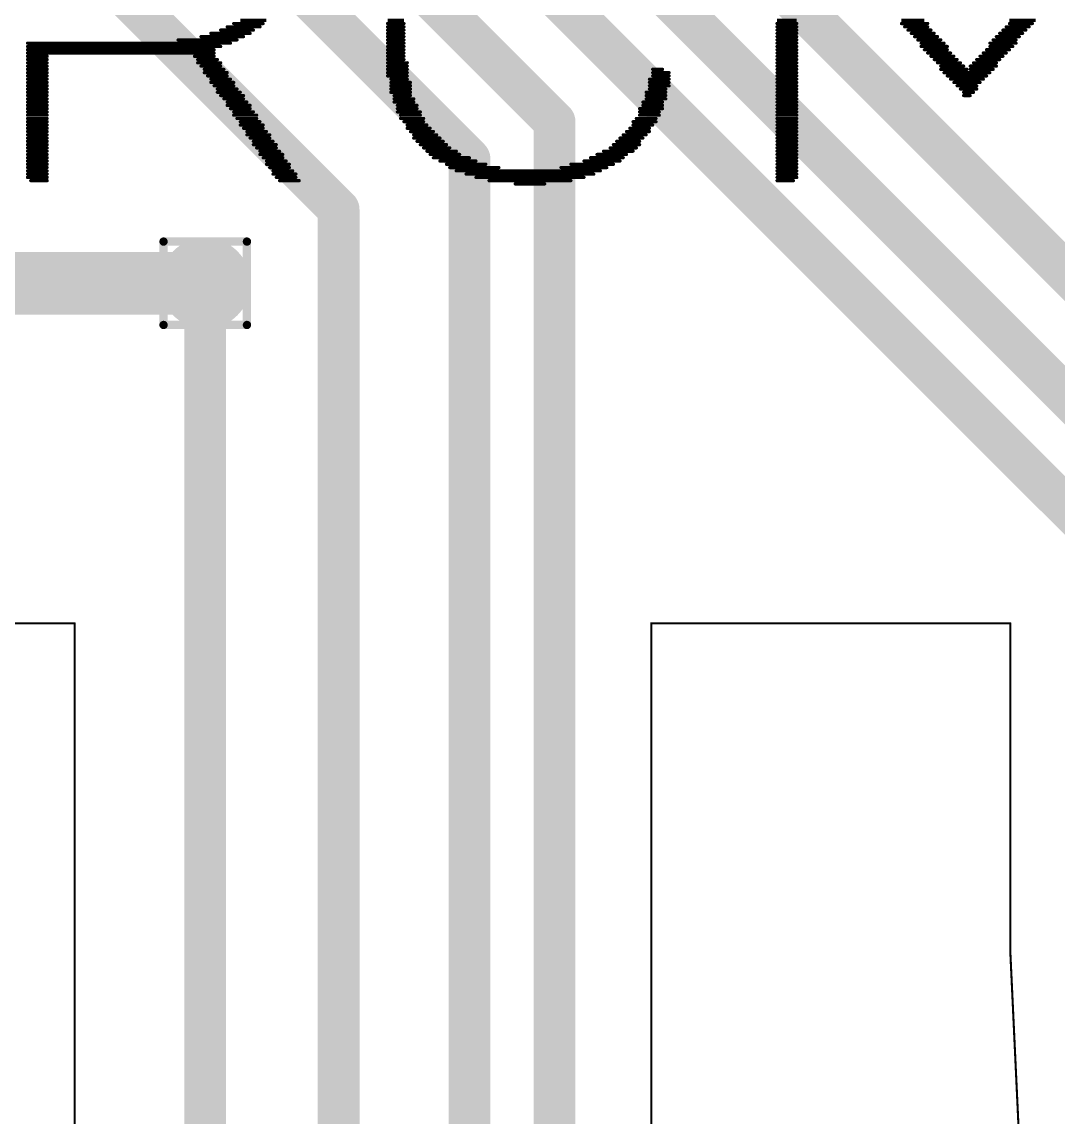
# Model space of a CAD drawing. Header units: millimetres. Extents: x 0 to 19.1, y 0 to 5.1.
# Drawn here: x 3.719 to 3.9675, y 3.235 to 3.4977 of the extents above; entities that cross this region are included whole.
import ezdxf

# ---------------------------------------------------------------- set-up
doc = ezdxf.new("R2010")
doc.units = ezdxf.units.MM
doc.header["$MEASUREMENT"] = 0
for name, color, linetype in [('BottomLayer', 5, 'Continuous'), ('BottomSolder', 6, 'Continuous'), ('DrillDrawing', 1, 'Continuous'), ('Mechanical2', 216, 'Continuous'), ('TopLayer', 1, 'Continuous'), ('TopOverlay', 2, 'Continuous'), ('TopSolder', 216, 'Continuous'), ('ViaHoleLayer', 16, 'Continuous')]:
    doc.layers.add(name, color=color, linetype=linetype)

msp = doc.modelspace()

# ---------------------------------------------------------------- hatches: boundary and pattern name
at = {"layer": 'BottomLayer'}
h = msp.add_hatch(color=5, dxfattribs=at)
edge = h.paths.add_edge_path()
edge.add_arc((3.763, 3.435), 0.00689, 0, 360)
at = {"layer": 'BottomSolder'}
h = msp.add_hatch(color=6, dxfattribs=at)
edge = h.paths.add_edge_path()
edge.add_arc((3.763, 3.435), 0.01089, 0, 360)
at = {"layer": 'TopLayer'}
h = msp.add_hatch(color=1, dxfattribs=at)
edge = h.paths.add_edge_path()
edge.add_arc((3.763, 3.435), 0.00689, 0, 360)
at = {"layer": 'TopSolder'}
h = msp.add_hatch(color=216, dxfattribs=at)
edge = h.paths.add_edge_path()
edge.add_arc((3.763, 3.435), 0.01089, 0, 360)
at = {"layer": 'ViaHoleLayer'}
h = msp.add_hatch(color=16, dxfattribs=at)
edge = h.paths.add_edge_path()
edge.add_arc((3.763, 3.435), 0.00394, 0, 360)

# ---------------------------------------------------------------- linework, layer by layer
at = {"layer": 'BottomLayer', "const_width": 0.01}
for points in [[(3.77719, 3.6298), (4.056, 3.351)], [(3.69845, 3.62204), (3.8468, 3.4737)], [(3.7571, 3.6203), (4.033, 3.3444)], [(3.73782, 3.61307), (4.008, 3.3429)], [(3.67954, 3.61166), (3.8264, 3.4648)], [(3.65908, 3.58861), (3.795, 3.4527)], [(3.8468, 3.18795), (3.8468, 3.4737)], [(3.8264, 3.16735), (3.8264, 3.4648)], [(3.795, 3.18672), (3.795, 3.4527)], [(3.763, 3.14999), (3.763, 3.434)]]:
    msp.add_lwpolyline(points, dxfattribs=at)
at = {"layer": 'BottomLayer', "const_width": 0.005}
for points in [[(3.8443, 3.4737, 1), (3.8493, 3.4737, 1)], [(3.8443, 3.4737, 1), (3.8493, 3.4737, 1)], [(3.8239, 3.4648, 1), (3.8289, 3.4648, 1)], [(3.8239, 3.4648, 1), (3.8289, 3.4648, 1)], [(3.7925, 3.4527, 1), (3.7975, 3.4527, 1)], [(3.7925, 3.4527, 1), (3.7975, 3.4527, 1)], [(3.7605, 3.434, 1), (3.7655, 3.434, 1)]]:
    msp.add_lwpolyline(points, format="xyb", close=True, dxfattribs=at)
at = {"layer": 'DrillDrawing', "const_width": 0.002}
for points in [[(3.753, 3.445), (3.773, 3.445)], [(3.753, 3.425), (3.753, 3.445)], [(3.773, 3.425), (3.773, 3.445)], [(3.753, 3.425), (3.773, 3.425)]]:
    msp.add_lwpolyline(points, dxfattribs=at)
at = {"layer": 'DrillDrawing', "const_width": 0.001}
for points in [[(3.7525, 3.445, 1), (3.7535, 3.445, 1)], [(3.7525, 3.445, 1), (3.7535, 3.445, 1)], [(3.7725, 3.445, 1), (3.7735, 3.445, 1)], [(3.7725, 3.445, 1), (3.7735, 3.445, 1)], [(3.7525, 3.425, 1), (3.7535, 3.425, 1)], [(3.7525, 3.425, 1), (3.7535, 3.425, 1)], [(3.7725, 3.425, 1), (3.7735, 3.425, 1)], [(3.7725, 3.425, 1), (3.7735, 3.425, 1)]]:
    msp.add_lwpolyline(points, format="xyb", close=True, dxfattribs=at)
at = {"layer": 'Mechanical2', "const_width": 0.0005}
for points in [[(3.64556, 3.35346), (3.73166, 3.35346)], [(3.73166, 3.19626), (3.73166, 3.35346)], [(3.86997, 3.35346), (3.95607, 3.35346)], [(3.86997, 3.19626), (3.86997, 3.35346)], [(3.95607, 3.275), (3.95607, 3.35346)]]:
    msp.add_lwpolyline(points, dxfattribs=at)
at = {"layer": 'Mechanical2', "const_width": 0.00025}
for points in [[(3.73154, 3.35346, 1), (3.73179, 3.35346, 1)], [(3.73154, 3.35346, 1), (3.73179, 3.35346, 1)], [(3.86984, 3.35346, 1), (3.87009, 3.35346, 1)], [(3.86984, 3.35346, 1), (3.87009, 3.35346, 1)], [(3.95595, 3.35346, 1), (3.9562, 3.35346, 1)], [(3.95595, 3.35346, 1), (3.9562, 3.35346, 1)], [(3.95595, 3.275, 1), (3.9562, 3.275, 1)], [(3.95595, 3.275, 1), (3.9562, 3.275, 1)]]:
    msp.add_lwpolyline(points, format="xyb", close=True, dxfattribs=at)
at = {"layer": 'Mechanical2', "const_width": 0.0005}
msp.add_lwpolyline([(5.05741, 1.97984, -0.36771), (3.95607, 3.275)], format="xyb", dxfattribs=at)
at = {"layer": 'TopLayer'}
for points, const_width in [([(3.543, 3.435), (3.763, 3.435)], 0.015), ([(3.76195, 3.43403), (3.76297, 3.43403)], 0.01)]:
    msp.add_lwpolyline(points, dxfattribs=dict(at, const_width=const_width))
for points, const_width in [([(3.75925, 3.435, 1), (3.76675, 3.435, 1)], 0.0075), ([(3.75945, 3.43403, 1), (3.76445, 3.43403, 1)], 0.005), ([(3.76047, 3.43403, 1), (3.76547, 3.43403, 1)], 0.005)]:
    msp.add_lwpolyline(points, format="xyb", close=True, dxfattribs=dict(at, const_width=const_width))
at = {"layer": 'TopOverlay', "const_width": 0.000785}
for points in [[(3.76826, 3.49651), (3.77611, 3.49651)], [(3.76983, 3.4973), (3.7769, 3.4973)], [(3.7714, 3.49808), (3.77768, 3.49808)], [(3.80673, 3.49808), (3.81065, 3.49808)], [(3.80673, 3.4973), (3.81065, 3.4973)], [(3.80673, 3.49651), (3.81065, 3.49651)], [(3.90015, 3.49808), (3.90486, 3.49808)], [(3.90015, 3.4973), (3.90486, 3.4973)], [(3.90015, 3.49651), (3.90486, 3.49651)], [(3.92998, 3.49808), (3.93548, 3.49808)], [(3.92998, 3.4973), (3.93626, 3.4973)], [(3.93077, 3.49651), (3.93626, 3.49651)], [(3.9551, 3.49651), (3.9606, 3.49651)], [(3.95589, 3.49808), (3.96217, 3.49808)], [(3.95589, 3.4973), (3.96138, 3.4973)], [(3.75649, 3.49337), (3.77062, 3.49337)], [(3.76198, 3.49416), (3.77219, 3.49416)], [(3.76434, 3.49494), (3.77376, 3.49494)], [(3.76669, 3.49573), (3.77454, 3.49573)], [(3.80673, 3.49573), (3.81065, 3.49573)], [(3.80673, 3.49494), (3.81065, 3.49494)], [(3.80673, 3.49416), (3.81065, 3.49416)], [(3.80673, 3.49337), (3.81065, 3.49337)], [(3.90015, 3.49573), (3.90486, 3.49573)], [(3.90015, 3.49494), (3.90486, 3.49494)], [(3.90015, 3.49416), (3.90486, 3.49416)], [(3.90015, 3.49337), (3.90486, 3.49337)], [(3.93155, 3.49573), (3.93705, 3.49573)], [(3.93234, 3.49494), (3.93783, 3.49494)], [(3.93312, 3.49416), (3.93862, 3.49416)], [(3.93391, 3.49337), (3.9394, 3.49337)], [(3.95196, 3.49337), (3.95746, 3.49337)], [(3.95275, 3.49416), (3.95824, 3.49416)], [(3.95353, 3.49494), (3.95903, 3.49494)], [(3.95432, 3.49573), (3.95981, 3.49573)], [(3.72037, 3.49259), (3.76905, 3.49259)], [(3.72037, 3.4918), (3.76669, 3.4918)], [(3.72037, 3.49102), (3.76512, 3.49102)], [(3.80673, 3.49259), (3.81065, 3.49259)], [(3.80673, 3.4918), (3.81065, 3.4918)], [(3.80673, 3.49102), (3.81065, 3.49102)], [(3.90015, 3.49259), (3.90486, 3.49259)], [(3.90015, 3.4918), (3.90486, 3.4918)], [(3.90015, 3.49102), (3.90486, 3.49102)], [(3.93469, 3.49259), (3.94019, 3.49259)], [(3.93469, 3.4918), (3.94097, 3.4918)], [(3.93548, 3.49102), (3.94097, 3.49102)], [(3.95039, 3.49102), (3.95589, 3.49102)], [(3.95118, 3.49259), (3.95746, 3.49259)], [(3.95118, 3.4918), (3.95667, 3.4918)], [(3.72037, 3.49023), (3.76512, 3.49023)], [(3.72037, 3.48945), (3.72508, 3.48945)], [(3.72037, 3.48866), (3.72508, 3.48866)], [(3.76041, 3.48945), (3.76512, 3.48945)], [(3.7612, 3.48866), (3.76591, 3.48866)], [(3.80673, 3.49023), (3.81065, 3.49023)], [(3.80673, 3.48945), (3.81065, 3.48945)], [(3.80673, 3.48866), (3.81065, 3.48866)], [(3.90015, 3.49023), (3.90486, 3.49023)], [(3.90015, 3.48945), (3.90486, 3.48945)], [(3.90015, 3.48866), (3.90486, 3.48866)], [(3.93626, 3.49023), (3.94176, 3.49023)], [(3.93705, 3.48945), (3.94254, 3.48945)], [(3.93783, 3.48866), (3.94333, 3.48866)], [(3.94804, 3.48866), (3.95353, 3.48866)], [(3.94882, 3.48945), (3.95432, 3.48945)], [(3.94961, 3.49023), (3.9551, 3.49023)], [(3.72037, 3.48788), (3.72508, 3.48788)], [(3.72037, 3.48709), (3.72508, 3.48709)], [(3.72037, 3.48631), (3.72508, 3.48631)], [(3.72037, 3.48552), (3.72508, 3.48552)], [(3.7612, 3.48788), (3.76669, 3.48788)], [(3.76198, 3.48709), (3.76669, 3.48709)], [(3.76277, 3.48631), (3.76748, 3.48631)], [(3.76277, 3.48552), (3.76826, 3.48552)], [(3.80673, 3.48788), (3.81144, 3.48788)], [(3.80673, 3.48709), (3.81144, 3.48709)], [(3.80673, 3.48631), (3.81144, 3.48631)], [(3.80673, 3.48552), (3.81144, 3.48552)], [(3.87032, 3.48631), (3.87267, 3.48631)], [(3.87032, 3.48552), (3.87424, 3.48552)], [(3.90015, 3.48788), (3.90486, 3.48788)], [(3.90015, 3.48709), (3.90486, 3.48709)], [(3.90015, 3.48631), (3.90486, 3.48631)], [(3.90015, 3.48552), (3.90486, 3.48552)], [(3.93862, 3.48788), (3.94411, 3.48788)], [(3.9394, 3.48709), (3.9449, 3.48709)], [(3.9394, 3.48631), (3.94568, 3.48631)], [(3.94019, 3.48552), (3.95118, 3.48552)], [(3.94647, 3.48709), (3.95275, 3.48709)], [(3.94647, 3.48631), (3.95196, 3.48631)], [(3.94725, 3.48788), (3.95275, 3.48788)], [(3.72037, 3.48474), (3.72508, 3.48474)], [(3.72037, 3.48395), (3.72508, 3.48395)], [(3.72037, 3.48317), (3.72508, 3.48317)], [(3.76355, 3.48474), (3.76826, 3.48474)], [(3.76434, 3.48395), (3.76905, 3.48395)], [(3.76434, 3.48317), (3.76983, 3.48317)], [(3.80673, 3.48474), (3.81144, 3.48474)], [(3.80751, 3.48395), (3.81144, 3.48395)], [(3.80751, 3.48317), (3.81222, 3.48317)], [(3.86953, 3.48395), (3.87424, 3.48395)], [(3.86953, 3.48317), (3.87424, 3.48317)], [(3.87032, 3.48474), (3.87424, 3.48474)], [(3.90015, 3.48474), (3.90486, 3.48474)], [(3.90015, 3.48395), (3.90486, 3.48395)], [(3.90015, 3.48317), (3.90486, 3.48317)], [(3.94097, 3.48474), (3.95039, 3.48474)], [(3.94176, 3.48395), (3.94961, 3.48395)], [(3.94254, 3.48317), (3.94882, 3.48317)], [(3.72037, 3.48238), (3.72508, 3.48238)], [(3.72037, 3.4816), (3.72508, 3.4816)], [(3.72037, 3.48081), (3.72508, 3.48081)], [(3.76512, 3.48238), (3.76983, 3.48238)], [(3.76591, 3.4816), (3.77062, 3.4816)], [(3.76591, 3.48081), (3.7714, 3.48081)], [(3.80751, 3.48238), (3.81222, 3.48238)], [(3.80751, 3.4816), (3.81222, 3.4816)], [(3.80751, 3.48081), (3.81222, 3.48081)], [(3.86875, 3.48081), (3.87346, 3.48081)], [(3.86953, 3.48238), (3.87424, 3.48238)], [(3.86953, 3.4816), (3.87346, 3.4816)], [(3.90015, 3.48238), (3.90486, 3.48238)], [(3.90015, 3.4816), (3.90486, 3.4816)], [(3.90015, 3.48081), (3.90486, 3.48081)], [(3.94333, 3.48238), (3.94804, 3.48238)], [(3.94411, 3.4816), (3.94804, 3.4816)], [(3.9449, 3.48081), (3.94725, 3.48081)], [(3.72037, 3.48003), (3.72508, 3.48003)], [(3.72037, 3.47924), (3.72508, 3.47924)], [(3.72037, 3.47846), (3.72508, 3.47846)], [(3.72037, 3.47767), (3.72508, 3.47767)], [(3.76669, 3.48003), (3.77219, 3.48003)], [(3.76748, 3.47924), (3.77219, 3.47924)], [(3.76826, 3.47846), (3.77297, 3.47846)], [(3.76826, 3.47767), (3.77376, 3.47767)], [(3.8083, 3.48003), (3.81222, 3.48003)], [(3.8083, 3.47924), (3.81301, 3.47924)], [(3.8083, 3.47846), (3.81301, 3.47846)], [(3.80908, 3.47767), (3.81379, 3.47767)], [(3.86796, 3.47846), (3.87267, 3.47846)], [(3.86796, 3.47767), (3.87267, 3.47767)], [(3.86875, 3.48003), (3.87346, 3.48003)], [(3.86875, 3.47924), (3.87346, 3.47924)], [(3.90015, 3.48003), (3.90486, 3.48003)], [(3.90015, 3.47924), (3.90486, 3.47924)], [(3.90015, 3.47846), (3.90486, 3.47846)], [(3.90015, 3.47767), (3.90486, 3.47767)], [(3.9449, 3.48003), (3.94647, 3.48003)], [(3.72037, 3.47689), (3.72508, 3.47689)], [(3.72037, 3.4761), (3.72508, 3.4761)], [(3.72037, 3.47532), (3.72508, 3.47532)], [(3.76905, 3.47689), (3.77376, 3.47689)], [(3.76983, 3.4761), (3.77454, 3.4761)], [(3.76983, 3.47532), (3.77533, 3.47532)], [(3.80908, 3.47689), (3.81379, 3.47689)], [(3.80908, 3.4761), (3.81458, 3.4761)], [(3.80987, 3.47532), (3.81458, 3.47532)], [(3.86718, 3.47689), (3.87267, 3.47689)], [(3.86718, 3.4761), (3.87189, 3.4761)], [(3.86718, 3.47532), (3.87189, 3.47532)], [(3.90015, 3.47689), (3.90486, 3.47689)], [(3.90015, 3.4761), (3.90486, 3.4761)], [(3.90015, 3.47532), (3.90486, 3.47532)], [(3.72037, 3.47453), (3.72508, 3.47453)], [(3.72037, 3.47375), (3.72508, 3.47375)], [(3.72037, 3.47296), (3.72508, 3.47296)], [(3.77062, 3.47453), (3.77533, 3.47453)], [(3.7714, 3.47375), (3.77611, 3.47375)], [(3.7714, 3.47296), (3.7769, 3.47296)], [(3.80987, 3.47453), (3.81536, 3.47453)], [(3.81065, 3.47375), (3.81536, 3.47375)], [(3.81144, 3.47296), (3.81615, 3.47296)], [(3.86561, 3.47375), (3.8711, 3.47375)], [(3.86561, 3.47296), (3.87032, 3.47296)], [(3.86639, 3.47453), (3.8711, 3.47453)], [(3.90015, 3.47453), (3.90486, 3.47453)], [(3.90015, 3.47375), (3.90486, 3.47375)], [(3.90015, 3.47296), (3.90486, 3.47296)], [(3.72037, 3.47218), (3.72508, 3.47218)], [(3.72037, 3.47139), (3.72508, 3.47139)], [(3.72037, 3.47061), (3.72508, 3.47061)], [(3.72037, 3.46982), (3.72508, 3.46982)], [(3.77219, 3.47218), (3.7769, 3.47218)], [(3.77297, 3.47139), (3.77768, 3.47139)], [(3.77297, 3.47061), (3.77847, 3.47061)], [(3.77376, 3.46982), (3.77847, 3.46982)], [(3.81144, 3.47218), (3.81693, 3.47218)], [(3.81222, 3.47139), (3.81772, 3.47139)], [(3.81301, 3.47061), (3.81851, 3.47061)], [(3.81301, 3.46982), (3.81929, 3.46982)], [(3.86247, 3.46982), (3.86796, 3.46982)], [(3.86325, 3.47061), (3.86875, 3.47061)], [(3.86404, 3.47139), (3.86953, 3.47139)], [(3.86482, 3.47218), (3.86953, 3.47218)], [(3.90015, 3.47218), (3.90486, 3.47218)], [(3.90015, 3.47139), (3.90486, 3.47139)], [(3.90015, 3.47061), (3.90486, 3.47061)], [(3.90015, 3.46982), (3.90486, 3.46982)], [(3.72037, 3.46904), (3.72508, 3.46904)], [(3.72037, 3.46825), (3.72508, 3.46825)], [(3.72037, 3.46747), (3.72508, 3.46747)], [(3.77454, 3.46904), (3.77925, 3.46904)], [(3.77454, 3.46825), (3.78004, 3.46825)], [(3.77533, 3.46747), (3.78004, 3.46747)], [(3.81379, 3.46904), (3.82008, 3.46904)], [(3.81458, 3.46825), (3.82086, 3.46825)], [(3.81536, 3.46747), (3.82165, 3.46747)], [(3.86011, 3.46747), (3.86639, 3.46747)], [(3.8609, 3.46825), (3.86718, 3.46825)], [(3.86168, 3.46904), (3.86718, 3.46904)], [(3.90015, 3.46904), (3.90486, 3.46904)], [(3.90015, 3.46825), (3.90486, 3.46825)], [(3.90015, 3.46747), (3.90486, 3.46747)], [(3.72037, 3.46668), (3.72508, 3.46668)], [(3.72037, 3.4659), (3.72508, 3.4659)], [(3.72037, 3.46511), (3.72508, 3.46511)], [(3.77611, 3.46668), (3.78082, 3.46668)], [(3.77611, 3.4659), (3.78161, 3.4659)], [(3.7769, 3.46511), (3.78161, 3.46511)], [(3.81615, 3.46668), (3.82322, 3.46668)], [(3.81693, 3.4659), (3.824, 3.4659)], [(3.81772, 3.46511), (3.82636, 3.46511)], [(3.8554, 3.46511), (3.86325, 3.46511)], [(3.85697, 3.4659), (3.86404, 3.4659)], [(3.85854, 3.46668), (3.86561, 3.46668)], [(3.90015, 3.46668), (3.90486, 3.46668)], [(3.90015, 3.4659), (3.90486, 3.4659)], [(3.90015, 3.46511), (3.90486, 3.46511)], [(3.72037, 3.46433), (3.72508, 3.46433)], [(3.72037, 3.46354), (3.72508, 3.46354)], [(3.72037, 3.46276), (3.72508, 3.46276)], [(3.72037, 3.46197), (3.72508, 3.46197)], [(3.77768, 3.46433), (3.78239, 3.46433)], [(3.77768, 3.46354), (3.78318, 3.46354)], [(3.77847, 3.46276), (3.78318, 3.46276)], [(3.77925, 3.46197), (3.78396, 3.46197)], [(3.81929, 3.46433), (3.82793, 3.46433)], [(3.82086, 3.46354), (3.83028, 3.46354)], [(3.82165, 3.46276), (3.83342, 3.46276)], [(3.82322, 3.46197), (3.85776, 3.46197)], [(3.84834, 3.46276), (3.85933, 3.46276)], [(3.85069, 3.46354), (3.8609, 3.46354)], [(3.85383, 3.46433), (3.86247, 3.46433)], [(3.90015, 3.46433), (3.90486, 3.46433)], [(3.90015, 3.46354), (3.90486, 3.46354)], [(3.90015, 3.46276), (3.90486, 3.46276)], [(3.90015, 3.46197), (3.90486, 3.46197)], [(3.72037, 3.46119), (3.72508, 3.46119)], [(3.72037, 3.4604), (3.72508, 3.4604)], [(3.72116, 3.45962), (3.72508, 3.45962)], [(3.77925, 3.46119), (3.78475, 3.46119)], [(3.78004, 3.4604), (3.78475, 3.4604)], [(3.78082, 3.45962), (3.78553, 3.45962)], [(3.82557, 3.46119), (3.85619, 3.46119)], [(3.82793, 3.4604), (3.85383, 3.4604)], [(3.83107, 3.45962), (3.85069, 3.45962)], [(3.90015, 3.46119), (3.90486, 3.46119)], [(3.90015, 3.4604), (3.90486, 3.4604)], [(3.90015, 3.45962), (3.90407, 3.45962)], [(3.83735, 3.45883), (3.84441, 3.45883)]]:
    msp.add_lwpolyline(points, dxfattribs=at)
at = {"layer": 'TopOverlay', "const_width": 0.000392}
for points in [[(3.76807, 3.49651, 1), (3.76846, 3.49651, 1)], [(3.76964, 3.4973, 1), (3.77003, 3.4973, 1)], [(3.77592, 3.49651, 1), (3.77631, 3.49651, 1)], [(3.7767, 3.4973, 1), (3.77709, 3.4973, 1)], [(3.80653, 3.4973, 1), (3.80693, 3.4973, 1)], [(3.80653, 3.49651, 1), (3.80693, 3.49651, 1)], [(3.81046, 3.4973, 1), (3.81085, 3.4973, 1)], [(3.81046, 3.49651, 1), (3.81085, 3.49651, 1)], [(3.89995, 3.4973, 1), (3.90035, 3.4973, 1)], [(3.89995, 3.49651, 1), (3.90035, 3.49651, 1)], [(3.90466, 3.4973, 1), (3.90506, 3.4973, 1)], [(3.90466, 3.49651, 1), (3.90506, 3.49651, 1)], [(3.92979, 3.4973, 1), (3.93018, 3.4973, 1)], [(3.93057, 3.49651, 1), (3.93096, 3.49651, 1)], [(3.93607, 3.4973, 1), (3.93646, 3.4973, 1)], [(3.93607, 3.49651, 1), (3.93646, 3.49651, 1)], [(3.95491, 3.49651, 1), (3.9553, 3.49651, 1)], [(3.95569, 3.4973, 1), (3.95608, 3.4973, 1)], [(3.9604, 3.49651, 1), (3.96079, 3.49651, 1)], [(3.96119, 3.4973, 1), (3.96158, 3.4973, 1)], [(3.75629, 3.49337, 1), (3.75668, 3.49337, 1)], [(3.76179, 3.49416, 1), (3.76218, 3.49416, 1)], [(3.76414, 3.49494, 1), (3.76453, 3.49494, 1)], [(3.7665, 3.49573, 1), (3.76689, 3.49573, 1)], [(3.77042, 3.49337, 1), (3.77081, 3.49337, 1)], [(3.77199, 3.49416, 1), (3.77238, 3.49416, 1)], [(3.77356, 3.49494, 1), (3.77395, 3.49494, 1)], [(3.77435, 3.49573, 1), (3.77474, 3.49573, 1)], [(3.80653, 3.49573, 1), (3.80693, 3.49573, 1)], [(3.80653, 3.49494, 1), (3.80693, 3.49494, 1)], [(3.80653, 3.49416, 1), (3.80693, 3.49416, 1)], [(3.80653, 3.49337, 1), (3.80693, 3.49337, 1)], [(3.81046, 3.49573, 1), (3.81085, 3.49573, 1)], [(3.81046, 3.49494, 1), (3.81085, 3.49494, 1)], [(3.81046, 3.49416, 1), (3.81085, 3.49416, 1)], [(3.81046, 3.49337, 1), (3.81085, 3.49337, 1)], [(3.89995, 3.49573, 1), (3.90035, 3.49573, 1)], [(3.89995, 3.49494, 1), (3.90035, 3.49494, 1)], [(3.89995, 3.49416, 1), (3.90035, 3.49416, 1)], [(3.89995, 3.49337, 1), (3.90035, 3.49337, 1)], [(3.90466, 3.49573, 1), (3.90506, 3.49573, 1)], [(3.90466, 3.49494, 1), (3.90506, 3.49494, 1)], [(3.90466, 3.49416, 1), (3.90506, 3.49416, 1)], [(3.90466, 3.49337, 1), (3.90506, 3.49337, 1)], [(3.93136, 3.49573, 1), (3.93175, 3.49573, 1)], [(3.93214, 3.49494, 1), (3.93253, 3.49494, 1)], [(3.93293, 3.49416, 1), (3.93332, 3.49416, 1)], [(3.93371, 3.49337, 1), (3.9341, 3.49337, 1)], [(3.93685, 3.49573, 1), (3.93724, 3.49573, 1)], [(3.93764, 3.49494, 1), (3.93803, 3.49494, 1)], [(3.93842, 3.49416, 1), (3.93881, 3.49416, 1)], [(3.93921, 3.49337, 1), (3.9396, 3.49337, 1)], [(3.95177, 3.49337, 1), (3.95216, 3.49337, 1)], [(3.95255, 3.49416, 1), (3.95294, 3.49416, 1)], [(3.95334, 3.49494, 1), (3.95373, 3.49494, 1)], [(3.95412, 3.49573, 1), (3.95451, 3.49573, 1)], [(3.95726, 3.49337, 1), (3.95765, 3.49337, 1)], [(3.95805, 3.49416, 1), (3.95844, 3.49416, 1)], [(3.95883, 3.49494, 1), (3.95922, 3.49494, 1)], [(3.95962, 3.49573, 1), (3.96001, 3.49573, 1)], [(3.72018, 3.49259, 1), (3.72057, 3.49259, 1)], [(3.72018, 3.4918, 1), (3.72057, 3.4918, 1)], [(3.72018, 3.49102, 1), (3.72057, 3.49102, 1)], [(3.76493, 3.49102, 1), (3.76532, 3.49102, 1)], [(3.7665, 3.4918, 1), (3.76689, 3.4918, 1)], [(3.76885, 3.49259, 1), (3.76924, 3.49259, 1)], [(3.80653, 3.49259, 1), (3.80693, 3.49259, 1)], [(3.80653, 3.4918, 1), (3.80693, 3.4918, 1)], [(3.80653, 3.49102, 1), (3.80693, 3.49102, 1)], [(3.81046, 3.49259, 1), (3.81085, 3.49259, 1)], [(3.81046, 3.4918, 1), (3.81085, 3.4918, 1)], [(3.81046, 3.49102, 1), (3.81085, 3.49102, 1)], [(3.89995, 3.49259, 1), (3.90035, 3.49259, 1)], [(3.89995, 3.4918, 1), (3.90035, 3.4918, 1)], [(3.89995, 3.49102, 1), (3.90035, 3.49102, 1)], [(3.90466, 3.49259, 1), (3.90506, 3.49259, 1)], [(3.90466, 3.4918, 1), (3.90506, 3.4918, 1)], [(3.90466, 3.49102, 1), (3.90506, 3.49102, 1)], [(3.9345, 3.49259, 1), (3.93489, 3.49259, 1)], [(3.9345, 3.4918, 1), (3.93489, 3.4918, 1)], [(3.93528, 3.49102, 1), (3.93567, 3.49102, 1)], [(3.93999, 3.49259, 1), (3.94038, 3.49259, 1)], [(3.94078, 3.4918, 1), (3.94117, 3.4918, 1)], [(3.94078, 3.49102, 1), (3.94117, 3.49102, 1)], [(3.9502, 3.49102, 1), (3.95059, 3.49102, 1)], [(3.95098, 3.49259, 1), (3.95137, 3.49259, 1)], [(3.95098, 3.4918, 1), (3.95137, 3.4918, 1)], [(3.95569, 3.49102, 1), (3.95608, 3.49102, 1)], [(3.95648, 3.4918, 1), (3.95687, 3.4918, 1)], [(3.95726, 3.49259, 1), (3.95765, 3.49259, 1)], [(3.72018, 3.49023, 1), (3.72057, 3.49023, 1)], [(3.72018, 3.48945, 1), (3.72057, 3.48945, 1)], [(3.72018, 3.48866, 1), (3.72057, 3.48866, 1)], [(3.72489, 3.48945, 1), (3.72528, 3.48945, 1)], [(3.72489, 3.48866, 1), (3.72528, 3.48866, 1)], [(3.76022, 3.48945, 1), (3.76061, 3.48945, 1)], [(3.761, 3.48866, 1), (3.76139, 3.48866, 1)], [(3.76493, 3.49023, 1), (3.76532, 3.49023, 1)], [(3.76493, 3.48945, 1), (3.76532, 3.48945, 1)], [(3.76571, 3.48866, 1), (3.7661, 3.48866, 1)], [(3.80653, 3.49023, 1), (3.80693, 3.49023, 1)], [(3.80653, 3.48945, 1), (3.80693, 3.48945, 1)], [(3.80653, 3.48866, 1), (3.80693, 3.48866, 1)], [(3.81046, 3.49023, 1), (3.81085, 3.49023, 1)], [(3.81046, 3.48945, 1), (3.81085, 3.48945, 1)], [(3.81046, 3.48866, 1), (3.81085, 3.48866, 1)], [(3.89995, 3.49023, 1), (3.90035, 3.49023, 1)], [(3.89995, 3.48945, 1), (3.90035, 3.48945, 1)], [(3.89995, 3.48866, 1), (3.90035, 3.48866, 1)], [(3.90466, 3.49023, 1), (3.90506, 3.49023, 1)], [(3.90466, 3.48945, 1), (3.90506, 3.48945, 1)], [(3.90466, 3.48866, 1), (3.90506, 3.48866, 1)], [(3.93607, 3.49023, 1), (3.93646, 3.49023, 1)], [(3.93685, 3.48945, 1), (3.93724, 3.48945, 1)], [(3.93764, 3.48866, 1), (3.93803, 3.48866, 1)], [(3.94156, 3.49023, 1), (3.94195, 3.49023, 1)], [(3.94235, 3.48945, 1), (3.94274, 3.48945, 1)], [(3.94313, 3.48866, 1), (3.94352, 3.48866, 1)], [(3.94784, 3.48866, 1), (3.94823, 3.48866, 1)], [(3.94863, 3.48945, 1), (3.94902, 3.48945, 1)], [(3.94941, 3.49023, 1), (3.9498, 3.49023, 1)], [(3.95334, 3.48866, 1), (3.95373, 3.48866, 1)], [(3.95412, 3.48945, 1), (3.95451, 3.48945, 1)], [(3.95491, 3.49023, 1), (3.9553, 3.49023, 1)], [(3.72018, 3.48788, 1), (3.72057, 3.48788, 1)], [(3.72018, 3.48709, 1), (3.72057, 3.48709, 1)], [(3.72018, 3.48631, 1), (3.72057, 3.48631, 1)], [(3.72018, 3.48552, 1), (3.72057, 3.48552, 1)], [(3.72489, 3.48788, 1), (3.72528, 3.48788, 1)], [(3.72489, 3.48709, 1), (3.72528, 3.48709, 1)], [(3.72489, 3.48631, 1), (3.72528, 3.48631, 1)], [(3.72489, 3.48552, 1), (3.72528, 3.48552, 1)], [(3.761, 3.48788, 1), (3.76139, 3.48788, 1)], [(3.76179, 3.48709, 1), (3.76218, 3.48709, 1)], [(3.76257, 3.48631, 1), (3.76296, 3.48631, 1)], [(3.76257, 3.48552, 1), (3.76296, 3.48552, 1)], [(3.7665, 3.48788, 1), (3.76689, 3.48788, 1)], [(3.7665, 3.48709, 1), (3.76689, 3.48709, 1)], [(3.76728, 3.48631, 1), (3.76767, 3.48631, 1)], [(3.76807, 3.48552, 1), (3.76846, 3.48552, 1)], [(3.80653, 3.48788, 1), (3.80693, 3.48788, 1)], [(3.80653, 3.48709, 1), (3.80693, 3.48709, 1)], [(3.80653, 3.48631, 1), (3.80693, 3.48631, 1)], [(3.80653, 3.48552, 1), (3.80693, 3.48552, 1)], [(3.81124, 3.48788, 1), (3.81164, 3.48788, 1)], [(3.81124, 3.48709, 1), (3.81164, 3.48709, 1)], [(3.81124, 3.48631, 1), (3.81164, 3.48631, 1)], [(3.81124, 3.48552, 1), (3.81164, 3.48552, 1)], [(3.87012, 3.48631, 1), (3.87051, 3.48631, 1)], [(3.87012, 3.48552, 1), (3.87051, 3.48552, 1)], [(3.87248, 3.48631, 1), (3.87287, 3.48631, 1)], [(3.87405, 3.48552, 1), (3.87444, 3.48552, 1)], [(3.89995, 3.48788, 1), (3.90035, 3.48788, 1)], [(3.89995, 3.48709, 1), (3.90035, 3.48709, 1)], [(3.89995, 3.48631, 1), (3.90035, 3.48631, 1)], [(3.89995, 3.48552, 1), (3.90035, 3.48552, 1)], [(3.90466, 3.48788, 1), (3.90506, 3.48788, 1)], [(3.90466, 3.48709, 1), (3.90506, 3.48709, 1)], [(3.90466, 3.48631, 1), (3.90506, 3.48631, 1)], [(3.90466, 3.48552, 1), (3.90506, 3.48552, 1)], [(3.93842, 3.48788, 1), (3.93881, 3.48788, 1)], [(3.93921, 3.48709, 1), (3.9396, 3.48709, 1)], [(3.93921, 3.48631, 1), (3.9396, 3.48631, 1)], [(3.93999, 3.48552, 1), (3.94038, 3.48552, 1)], [(3.94392, 3.48788, 1), (3.94431, 3.48788, 1)], [(3.9447, 3.48709, 1), (3.94509, 3.48709, 1)], [(3.94549, 3.48631, 1), (3.94588, 3.48631, 1)], [(3.94627, 3.48709, 1), (3.94666, 3.48709, 1)], [(3.94627, 3.48631, 1), (3.94666, 3.48631, 1)], [(3.94706, 3.48788, 1), (3.94745, 3.48788, 1)], [(3.95098, 3.48552, 1), (3.95137, 3.48552, 1)], [(3.95177, 3.48631, 1), (3.95216, 3.48631, 1)], [(3.95255, 3.48788, 1), (3.95294, 3.48788, 1)], [(3.95255, 3.48709, 1), (3.95294, 3.48709, 1)], [(3.72018, 3.48474, 1), (3.72057, 3.48474, 1)], [(3.72018, 3.48395, 1), (3.72057, 3.48395, 1)], [(3.72018, 3.48317, 1), (3.72057, 3.48317, 1)], [(3.72489, 3.48474, 1), (3.72528, 3.48474, 1)], [(3.72489, 3.48395, 1), (3.72528, 3.48395, 1)], [(3.72489, 3.48317, 1), (3.72528, 3.48317, 1)], [(3.76336, 3.48474, 1), (3.76375, 3.48474, 1)], [(3.76414, 3.48395, 1), (3.76453, 3.48395, 1)], [(3.76414, 3.48317, 1), (3.76453, 3.48317, 1)], [(3.76807, 3.48474, 1), (3.76846, 3.48474, 1)], [(3.76885, 3.48395, 1), (3.76924, 3.48395, 1)], [(3.76964, 3.48317, 1), (3.77003, 3.48317, 1)], [(3.80653, 3.48474, 1), (3.80693, 3.48474, 1)], [(3.80732, 3.48395, 1), (3.80771, 3.48395, 1)], [(3.80732, 3.48317, 1), (3.80771, 3.48317, 1)], [(3.81124, 3.48474, 1), (3.81164, 3.48474, 1)], [(3.81124, 3.48395, 1), (3.81164, 3.48395, 1)], [(3.81203, 3.48317, 1), (3.81242, 3.48317, 1)], [(3.86934, 3.48395, 1), (3.86973, 3.48395, 1)], [(3.86934, 3.48317, 1), (3.86973, 3.48317, 1)], [(3.87012, 3.48474, 1), (3.87051, 3.48474, 1)], [(3.87405, 3.48474, 1), (3.87444, 3.48474, 1)], [(3.87405, 3.48395, 1), (3.87444, 3.48395, 1)], [(3.87405, 3.48317, 1), (3.87444, 3.48317, 1)], [(3.89995, 3.48474, 1), (3.90035, 3.48474, 1)], [(3.89995, 3.48395, 1), (3.90035, 3.48395, 1)], [(3.89995, 3.48317, 1), (3.90035, 3.48317, 1)], [(3.90466, 3.48474, 1), (3.90506, 3.48474, 1)], [(3.90466, 3.48395, 1), (3.90506, 3.48395, 1)], [(3.90466, 3.48317, 1), (3.90506, 3.48317, 1)], [(3.94078, 3.48474, 1), (3.94117, 3.48474, 1)], [(3.94156, 3.48395, 1), (3.94195, 3.48395, 1)], [(3.94235, 3.48317, 1), (3.94274, 3.48317, 1)], [(3.94863, 3.48317, 1), (3.94902, 3.48317, 1)], [(3.94941, 3.48395, 1), (3.9498, 3.48395, 1)], [(3.9502, 3.48474, 1), (3.95059, 3.48474, 1)], [(3.72018, 3.48238, 1), (3.72057, 3.48238, 1)], [(3.72018, 3.4816, 1), (3.72057, 3.4816, 1)], [(3.72018, 3.48081, 1), (3.72057, 3.48081, 1)], [(3.72489, 3.48238, 1), (3.72528, 3.48238, 1)], [(3.72489, 3.4816, 1), (3.72528, 3.4816, 1)], [(3.72489, 3.48081, 1), (3.72528, 3.48081, 1)], [(3.76493, 3.48238, 1), (3.76532, 3.48238, 1)], [(3.76571, 3.4816, 1), (3.7661, 3.4816, 1)], [(3.76571, 3.48081, 1), (3.7661, 3.48081, 1)], [(3.76964, 3.48238, 1), (3.77003, 3.48238, 1)], [(3.77042, 3.4816, 1), (3.77081, 3.4816, 1)], [(3.77121, 3.48081, 1), (3.7716, 3.48081, 1)], [(3.80732, 3.48238, 1), (3.80771, 3.48238, 1)], [(3.80732, 3.4816, 1), (3.80771, 3.4816, 1)], [(3.80732, 3.48081, 1), (3.80771, 3.48081, 1)], [(3.81203, 3.48238, 1), (3.81242, 3.48238, 1)], [(3.81203, 3.4816, 1), (3.81242, 3.4816, 1)], [(3.81203, 3.48081, 1), (3.81242, 3.48081, 1)], [(3.86855, 3.48081, 1), (3.86894, 3.48081, 1)], [(3.86934, 3.48238, 1), (3.86973, 3.48238, 1)], [(3.86934, 3.4816, 1), (3.86973, 3.4816, 1)], [(3.87326, 3.4816, 1), (3.87365, 3.4816, 1)], [(3.87326, 3.48081, 1), (3.87365, 3.48081, 1)], [(3.87405, 3.48238, 1), (3.87444, 3.48238, 1)], [(3.89995, 3.48238, 1), (3.90035, 3.48238, 1)], [(3.89995, 3.4816, 1), (3.90035, 3.4816, 1)], [(3.89995, 3.48081, 1), (3.90035, 3.48081, 1)], [(3.90466, 3.48238, 1), (3.90506, 3.48238, 1)], [(3.90466, 3.4816, 1), (3.90506, 3.4816, 1)], [(3.90466, 3.48081, 1), (3.90506, 3.48081, 1)], [(3.94313, 3.48238, 1), (3.94352, 3.48238, 1)], [(3.94392, 3.4816, 1), (3.94431, 3.4816, 1)], [(3.9447, 3.48081, 1), (3.94509, 3.48081, 1)], [(3.94706, 3.48081, 1), (3.94745, 3.48081, 1)], [(3.94784, 3.48238, 1), (3.94823, 3.48238, 1)], [(3.94784, 3.4816, 1), (3.94823, 3.4816, 1)], [(3.72018, 3.48003, 1), (3.72057, 3.48003, 1)], [(3.72018, 3.47924, 1), (3.72057, 3.47924, 1)], [(3.72018, 3.47846, 1), (3.72057, 3.47846, 1)], [(3.72018, 3.47767, 1), (3.72057, 3.47767, 1)], [(3.72489, 3.48003, 1), (3.72528, 3.48003, 1)], [(3.72489, 3.47924, 1), (3.72528, 3.47924, 1)], [(3.72489, 3.47846, 1), (3.72528, 3.47846, 1)], [(3.72489, 3.47767, 1), (3.72528, 3.47767, 1)], [(3.7665, 3.48003, 1), (3.76689, 3.48003, 1)], [(3.76728, 3.47924, 1), (3.76767, 3.47924, 1)], [(3.76807, 3.47846, 1), (3.76846, 3.47846, 1)], [(3.76807, 3.47767, 1), (3.76846, 3.47767, 1)], [(3.77199, 3.48003, 1), (3.77238, 3.48003, 1)], [(3.77199, 3.47924, 1), (3.77238, 3.47924, 1)], [(3.77278, 3.47846, 1), (3.77317, 3.47846, 1)], [(3.77356, 3.47767, 1), (3.77395, 3.47767, 1)], [(3.8081, 3.48003, 1), (3.8085, 3.48003, 1)], [(3.8081, 3.47924, 1), (3.8085, 3.47924, 1)], [(3.8081, 3.47846, 1), (3.8085, 3.47846, 1)], [(3.80889, 3.47767, 1), (3.80928, 3.47767, 1)], [(3.81203, 3.48003, 1), (3.81242, 3.48003, 1)], [(3.81281, 3.47924, 1), (3.81321, 3.47924, 1)], [(3.81281, 3.47846, 1), (3.81321, 3.47846, 1)], [(3.8136, 3.47767, 1), (3.81399, 3.47767, 1)], [(3.86777, 3.47846, 1), (3.86816, 3.47846, 1)], [(3.86777, 3.47767, 1), (3.86816, 3.47767, 1)], [(3.86855, 3.48003, 1), (3.86894, 3.48003, 1)], [(3.86855, 3.47924, 1), (3.86894, 3.47924, 1)], [(3.87248, 3.47846, 1), (3.87287, 3.47846, 1)], [(3.87248, 3.47767, 1), (3.87287, 3.47767, 1)], [(3.87326, 3.48003, 1), (3.87365, 3.48003, 1)], [(3.87326, 3.47924, 1), (3.87365, 3.47924, 1)], [(3.89995, 3.48003, 1), (3.90035, 3.48003, 1)], [(3.89995, 3.47924, 1), (3.90035, 3.47924, 1)], [(3.89995, 3.47846, 1), (3.90035, 3.47846, 1)], [(3.89995, 3.47767, 1), (3.90035, 3.47767, 1)], [(3.90466, 3.48003, 1), (3.90506, 3.48003, 1)], [(3.90466, 3.47924, 1), (3.90506, 3.47924, 1)], [(3.90466, 3.47846, 1), (3.90506, 3.47846, 1)], [(3.90466, 3.47767, 1), (3.90506, 3.47767, 1)], [(3.9447, 3.48003, 1), (3.94509, 3.48003, 1)], [(3.94627, 3.48003, 1), (3.94666, 3.48003, 1)], [(3.72018, 3.47689, 1), (3.72057, 3.47689, 1)], [(3.72018, 3.4761, 1), (3.72057, 3.4761, 1)], [(3.72018, 3.47532, 1), (3.72057, 3.47532, 1)], [(3.72489, 3.47689, 1), (3.72528, 3.47689, 1)], [(3.72489, 3.4761, 1), (3.72528, 3.4761, 1)], [(3.72489, 3.47532, 1), (3.72528, 3.47532, 1)], [(3.76885, 3.47689, 1), (3.76924, 3.47689, 1)], [(3.76964, 3.4761, 1), (3.77003, 3.4761, 1)], [(3.76964, 3.47532, 1), (3.77003, 3.47532, 1)], [(3.77356, 3.47689, 1), (3.77395, 3.47689, 1)], [(3.77435, 3.4761, 1), (3.77474, 3.4761, 1)], [(3.77513, 3.47532, 1), (3.77552, 3.47532, 1)], [(3.80889, 3.47689, 1), (3.80928, 3.47689, 1)], [(3.80889, 3.4761, 1), (3.80928, 3.4761, 1)], [(3.80967, 3.47532, 1), (3.81007, 3.47532, 1)], [(3.8136, 3.47689, 1), (3.81399, 3.47689, 1)], [(3.81438, 3.4761, 1), (3.81478, 3.4761, 1)], [(3.81438, 3.47532, 1), (3.81478, 3.47532, 1)], [(3.86698, 3.47689, 1), (3.86737, 3.47689, 1)], [(3.86698, 3.4761, 1), (3.86737, 3.4761, 1)], [(3.86698, 3.47532, 1), (3.86737, 3.47532, 1)], [(3.87169, 3.4761, 1), (3.87208, 3.4761, 1)], [(3.87169, 3.47532, 1), (3.87208, 3.47532, 1)], [(3.87248, 3.47689, 1), (3.87287, 3.47689, 1)], [(3.89995, 3.47689, 1), (3.90035, 3.47689, 1)], [(3.89995, 3.4761, 1), (3.90035, 3.4761, 1)], [(3.89995, 3.47532, 1), (3.90035, 3.47532, 1)], [(3.90466, 3.47689, 1), (3.90506, 3.47689, 1)], [(3.90466, 3.4761, 1), (3.90506, 3.4761, 1)], [(3.90466, 3.47532, 1), (3.90506, 3.47532, 1)], [(3.72018, 3.47453, 1), (3.72057, 3.47453, 1)], [(3.72018, 3.47375, 1), (3.72057, 3.47375, 1)], [(3.72018, 3.47296, 1), (3.72057, 3.47296, 1)], [(3.72489, 3.47453, 1), (3.72528, 3.47453, 1)], [(3.72489, 3.47375, 1), (3.72528, 3.47375, 1)], [(3.72489, 3.47296, 1), (3.72528, 3.47296, 1)], [(3.77042, 3.47453, 1), (3.77081, 3.47453, 1)], [(3.77121, 3.47375, 1), (3.7716, 3.47375, 1)], [(3.77121, 3.47296, 1), (3.7716, 3.47296, 1)], [(3.77513, 3.47453, 1), (3.77552, 3.47453, 1)], [(3.77592, 3.47375, 1), (3.77631, 3.47375, 1)], [(3.7767, 3.47296, 1), (3.77709, 3.47296, 1)], [(3.80967, 3.47453, 1), (3.81007, 3.47453, 1)], [(3.81046, 3.47375, 1), (3.81085, 3.47375, 1)], [(3.81124, 3.47296, 1), (3.81164, 3.47296, 1)], [(3.81517, 3.47453, 1), (3.81556, 3.47453, 1)], [(3.81517, 3.47375, 1), (3.81556, 3.47375, 1)], [(3.81595, 3.47296, 1), (3.81635, 3.47296, 1)], [(3.86541, 3.47375, 1), (3.8658, 3.47375, 1)], [(3.86541, 3.47296, 1), (3.8658, 3.47296, 1)], [(3.8662, 3.47453, 1), (3.86659, 3.47453, 1)], [(3.87012, 3.47296, 1), (3.87051, 3.47296, 1)], [(3.87091, 3.47453, 1), (3.8713, 3.47453, 1)], [(3.87091, 3.47375, 1), (3.8713, 3.47375, 1)], [(3.89995, 3.47453, 1), (3.90035, 3.47453, 1)], [(3.89995, 3.47375, 1), (3.90035, 3.47375, 1)], [(3.89995, 3.47296, 1), (3.90035, 3.47296, 1)], [(3.90466, 3.47453, 1), (3.90506, 3.47453, 1)], [(3.90466, 3.47375, 1), (3.90506, 3.47375, 1)], [(3.90466, 3.47296, 1), (3.90506, 3.47296, 1)], [(3.72018, 3.47218, 1), (3.72057, 3.47218, 1)], [(3.72018, 3.47139, 1), (3.72057, 3.47139, 1)], [(3.72018, 3.47061, 1), (3.72057, 3.47061, 1)], [(3.72018, 3.46982, 1), (3.72057, 3.46982, 1)], [(3.72489, 3.47218, 1), (3.72528, 3.47218, 1)], [(3.72489, 3.47139, 1), (3.72528, 3.47139, 1)], [(3.72489, 3.47061, 1), (3.72528, 3.47061, 1)], [(3.72489, 3.46982, 1), (3.72528, 3.46982, 1)], [(3.77199, 3.47218, 1), (3.77238, 3.47218, 1)], [(3.77278, 3.47139, 1), (3.77317, 3.47139, 1)], [(3.77278, 3.47061, 1), (3.77317, 3.47061, 1)], [(3.77356, 3.46982, 1), (3.77395, 3.46982, 1)], [(3.7767, 3.47218, 1), (3.77709, 3.47218, 1)], [(3.77749, 3.47139, 1), (3.77788, 3.47139, 1)], [(3.77827, 3.47061, 1), (3.77866, 3.47061, 1)], [(3.77827, 3.46982, 1), (3.77866, 3.46982, 1)], [(3.81124, 3.47218, 1), (3.81164, 3.47218, 1)], [(3.81203, 3.47139, 1), (3.81242, 3.47139, 1)], [(3.81281, 3.47061, 1), (3.81321, 3.47061, 1)], [(3.81281, 3.46982, 1), (3.81321, 3.46982, 1)], [(3.81674, 3.47218, 1), (3.81713, 3.47218, 1)], [(3.81752, 3.47139, 1), (3.81792, 3.47139, 1)], [(3.81831, 3.47061, 1), (3.8187, 3.47061, 1)], [(3.81909, 3.46982, 1), (3.81949, 3.46982, 1)], [(3.86227, 3.46982, 1), (3.86266, 3.46982, 1)], [(3.86306, 3.47061, 1), (3.86345, 3.47061, 1)], [(3.86384, 3.47139, 1), (3.86423, 3.47139, 1)], [(3.86463, 3.47218, 1), (3.86502, 3.47218, 1)], [(3.86777, 3.46982, 1), (3.86816, 3.46982, 1)], [(3.86855, 3.47061, 1), (3.86894, 3.47061, 1)], [(3.86934, 3.47218, 1), (3.86973, 3.47218, 1)], [(3.86934, 3.47139, 1), (3.86973, 3.47139, 1)], [(3.89995, 3.47218, 1), (3.90035, 3.47218, 1)], [(3.89995, 3.47139, 1), (3.90035, 3.47139, 1)], [(3.89995, 3.47061, 1), (3.90035, 3.47061, 1)], [(3.89995, 3.46982, 1), (3.90035, 3.46982, 1)], [(3.90466, 3.47218, 1), (3.90506, 3.47218, 1)], [(3.90466, 3.47139, 1), (3.90506, 3.47139, 1)], [(3.90466, 3.47061, 1), (3.90506, 3.47061, 1)], [(3.90466, 3.46982, 1), (3.90506, 3.46982, 1)], [(3.72018, 3.46904, 1), (3.72057, 3.46904, 1)], [(3.72018, 3.46825, 1), (3.72057, 3.46825, 1)], [(3.72018, 3.46747, 1), (3.72057, 3.46747, 1)], [(3.72489, 3.46904, 1), (3.72528, 3.46904, 1)], [(3.72489, 3.46825, 1), (3.72528, 3.46825, 1)], [(3.72489, 3.46747, 1), (3.72528, 3.46747, 1)], [(3.77435, 3.46904, 1), (3.77474, 3.46904, 1)], [(3.77435, 3.46825, 1), (3.77474, 3.46825, 1)], [(3.77513, 3.46747, 1), (3.77552, 3.46747, 1)], [(3.77906, 3.46904, 1), (3.77945, 3.46904, 1)], [(3.77984, 3.46825, 1), (3.78023, 3.46825, 1)], [(3.77984, 3.46747, 1), (3.78023, 3.46747, 1)], [(3.8136, 3.46904, 1), (3.81399, 3.46904, 1)], [(3.81438, 3.46825, 1), (3.81478, 3.46825, 1)], [(3.81517, 3.46747, 1), (3.81556, 3.46747, 1)], [(3.81988, 3.46904, 1), (3.82027, 3.46904, 1)], [(3.82066, 3.46825, 1), (3.82106, 3.46825, 1)], [(3.82145, 3.46747, 1), (3.82184, 3.46747, 1)], [(3.85992, 3.46747, 1), (3.86031, 3.46747, 1)], [(3.8607, 3.46825, 1), (3.86109, 3.46825, 1)], [(3.86149, 3.46904, 1), (3.86188, 3.46904, 1)], [(3.8662, 3.46747, 1), (3.86659, 3.46747, 1)], [(3.86698, 3.46904, 1), (3.86737, 3.46904, 1)], [(3.86698, 3.46825, 1), (3.86737, 3.46825, 1)], [(3.89995, 3.46904, 1), (3.90035, 3.46904, 1)], [(3.89995, 3.46825, 1), (3.90035, 3.46825, 1)], [(3.89995, 3.46747, 1), (3.90035, 3.46747, 1)], [(3.90466, 3.46904, 1), (3.90506, 3.46904, 1)], [(3.90466, 3.46825, 1), (3.90506, 3.46825, 1)], [(3.90466, 3.46747, 1), (3.90506, 3.46747, 1)], [(3.72018, 3.46668, 1), (3.72057, 3.46668, 1)], [(3.72018, 3.4659, 1), (3.72057, 3.4659, 1)], [(3.72018, 3.46511, 1), (3.72057, 3.46511, 1)], [(3.72489, 3.46668, 1), (3.72528, 3.46668, 1)], [(3.72489, 3.4659, 1), (3.72528, 3.4659, 1)], [(3.72489, 3.46511, 1), (3.72528, 3.46511, 1)], [(3.77592, 3.46668, 1), (3.77631, 3.46668, 1)], [(3.77592, 3.4659, 1), (3.77631, 3.4659, 1)], [(3.7767, 3.46511, 1), (3.77709, 3.46511, 1)], [(3.78063, 3.46668, 1), (3.78102, 3.46668, 1)], [(3.78141, 3.4659, 1), (3.7818, 3.4659, 1)], [(3.78141, 3.46511, 1), (3.7818, 3.46511, 1)], [(3.81595, 3.46668, 1), (3.81635, 3.46668, 1)], [(3.81674, 3.4659, 1), (3.81713, 3.4659, 1)], [(3.81752, 3.46511, 1), (3.81792, 3.46511, 1)], [(3.82302, 3.46668, 1), (3.82341, 3.46668, 1)], [(3.8238, 3.4659, 1), (3.8242, 3.4659, 1)], [(3.82616, 3.46511, 1), (3.82655, 3.46511, 1)], [(3.85521, 3.46511, 1), (3.8556, 3.46511, 1)], [(3.85678, 3.4659, 1), (3.85717, 3.4659, 1)], [(3.85835, 3.46668, 1), (3.85874, 3.46668, 1)], [(3.86306, 3.46511, 1), (3.86345, 3.46511, 1)], [(3.86384, 3.4659, 1), (3.86423, 3.4659, 1)], [(3.86541, 3.46668, 1), (3.8658, 3.46668, 1)], [(3.89995, 3.46668, 1), (3.90035, 3.46668, 1)], [(3.89995, 3.4659, 1), (3.90035, 3.4659, 1)], [(3.89995, 3.46511, 1), (3.90035, 3.46511, 1)], [(3.90466, 3.46668, 1), (3.90506, 3.46668, 1)], [(3.90466, 3.4659, 1), (3.90506, 3.4659, 1)], [(3.90466, 3.46511, 1), (3.90506, 3.46511, 1)], [(3.72018, 3.46433, 1), (3.72057, 3.46433, 1)], [(3.72018, 3.46354, 1), (3.72057, 3.46354, 1)], [(3.72018, 3.46276, 1), (3.72057, 3.46276, 1)], [(3.72018, 3.46197, 1), (3.72057, 3.46197, 1)], [(3.72489, 3.46433, 1), (3.72528, 3.46433, 1)], [(3.72489, 3.46354, 1), (3.72528, 3.46354, 1)], [(3.72489, 3.46276, 1), (3.72528, 3.46276, 1)], [(3.72489, 3.46197, 1), (3.72528, 3.46197, 1)], [(3.77749, 3.46433, 1), (3.77788, 3.46433, 1)], [(3.77749, 3.46354, 1), (3.77788, 3.46354, 1)], [(3.77827, 3.46276, 1), (3.77866, 3.46276, 1)], [(3.77906, 3.46197, 1), (3.77945, 3.46197, 1)], [(3.7822, 3.46433, 1), (3.78259, 3.46433, 1)], [(3.78298, 3.46354, 1), (3.78337, 3.46354, 1)], [(3.78298, 3.46276, 1), (3.78337, 3.46276, 1)], [(3.78377, 3.46197, 1), (3.78416, 3.46197, 1)], [(3.81909, 3.46433, 1), (3.81949, 3.46433, 1)], [(3.82066, 3.46354, 1), (3.82106, 3.46354, 1)], [(3.82145, 3.46276, 1), (3.82184, 3.46276, 1)], [(3.82302, 3.46197, 1), (3.82341, 3.46197, 1)], [(3.82773, 3.46433, 1), (3.82812, 3.46433, 1)], [(3.83008, 3.46354, 1), (3.83048, 3.46354, 1)], [(3.83322, 3.46276, 1), (3.83362, 3.46276, 1)], [(3.84814, 3.46276, 1), (3.84853, 3.46276, 1)], [(3.8505, 3.46354, 1), (3.85089, 3.46354, 1)], [(3.85364, 3.46433, 1), (3.85403, 3.46433, 1)], [(3.85756, 3.46197, 1), (3.85795, 3.46197, 1)], [(3.85913, 3.46276, 1), (3.85952, 3.46276, 1)], [(3.8607, 3.46354, 1), (3.86109, 3.46354, 1)], [(3.86227, 3.46433, 1), (3.86266, 3.46433, 1)], [(3.89995, 3.46433, 1), (3.90035, 3.46433, 1)], [(3.89995, 3.46354, 1), (3.90035, 3.46354, 1)], [(3.89995, 3.46276, 1), (3.90035, 3.46276, 1)], [(3.89995, 3.46197, 1), (3.90035, 3.46197, 1)], [(3.90466, 3.46433, 1), (3.90506, 3.46433, 1)], [(3.90466, 3.46354, 1), (3.90506, 3.46354, 1)], [(3.90466, 3.46276, 1), (3.90506, 3.46276, 1)], [(3.90466, 3.46197, 1), (3.90506, 3.46197, 1)], [(3.72018, 3.46119, 1), (3.72057, 3.46119, 1)], [(3.72018, 3.4604, 1), (3.72057, 3.4604, 1)], [(3.72096, 3.45962, 1), (3.72136, 3.45962, 1)], [(3.72489, 3.46119, 1), (3.72528, 3.46119, 1)], [(3.72489, 3.4604, 1), (3.72528, 3.4604, 1)], [(3.72489, 3.45962, 1), (3.72528, 3.45962, 1)], [(3.77906, 3.46119, 1), (3.77945, 3.46119, 1)], [(3.77984, 3.4604, 1), (3.78023, 3.4604, 1)], [(3.78063, 3.45962, 1), (3.78102, 3.45962, 1)], [(3.78455, 3.46119, 1), (3.78494, 3.46119, 1)], [(3.78455, 3.4604, 1), (3.78494, 3.4604, 1)], [(3.78534, 3.45962, 1), (3.78573, 3.45962, 1)], [(3.82537, 3.46119, 1), (3.82577, 3.46119, 1)], [(3.82773, 3.4604, 1), (3.82812, 3.4604, 1)], [(3.83087, 3.45962, 1), (3.83126, 3.45962, 1)], [(3.8505, 3.45962, 1), (3.85089, 3.45962, 1)], [(3.85364, 3.4604, 1), (3.85403, 3.4604, 1)], [(3.85599, 3.46119, 1), (3.85638, 3.46119, 1)], [(3.89995, 3.46119, 1), (3.90035, 3.46119, 1)], [(3.89995, 3.4604, 1), (3.90035, 3.4604, 1)], [(3.89995, 3.45962, 1), (3.90035, 3.45962, 1)], [(3.90388, 3.45962, 1), (3.90427, 3.45962, 1)], [(3.90466, 3.46119, 1), (3.90506, 3.46119, 1)], [(3.90466, 3.4604, 1), (3.90506, 3.4604, 1)], [(3.83715, 3.45883, 1), (3.83754, 3.45883, 1)], [(3.84422, 3.45883, 1), (3.84461, 3.45883, 1)]]:
    msp.add_lwpolyline(points, format="xyb", close=True, dxfattribs=at)

doc.saveas('drawing.dxf')
